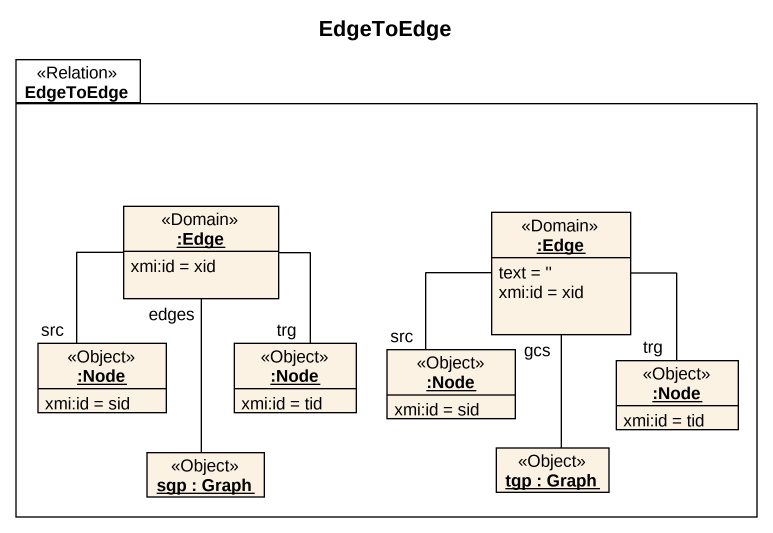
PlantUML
@startuml
title EdgeToEdge
hide circle
hide empty members
package EdgeToEdge <<Relation>> {
  object ":Edge" as Edge <<Domain>> {
    xmi:id = xid
  }
  object ":Edge" as Edge_2 <<Domain>> {
    text = ''
    xmi:id = xid
  }
  object ":Node" as Node_ <<Object>> {
    xmi:id = sid
  }
  object ":Node" as Node__2 <<Object>> {
    xmi:id = tid
  }
  object ":Node" as Node__3 <<Object>> {
    xmi:id = sid
  }
  object ":Node" as Node__4 <<Object>> {
    xmi:id = tid
  }
  object "tgp : Graph" as tgp <<Object>>
  object "sgp : Graph" as sgp <<Object>>
}
Edge -- Node_ : src
Edge -- Node__2 : trg
Edge -- sgp : edges
Edge_2 -- Node__3 : src
Edge_2 -- Node__4 : trg
Edge_2 -- tgp : gcs
@enduml
